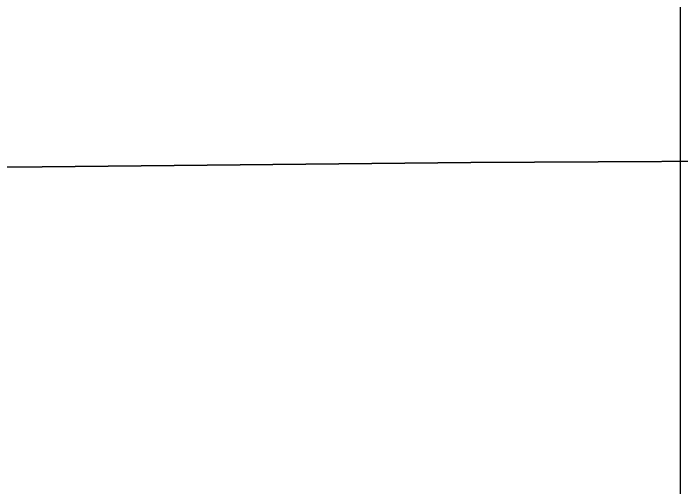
# Model space of a CAD drawing. Header units: millimetres. Extents: x 9 to 147, y 4 to 115.
# Drawn here: x 93.66 to 105.03, y 33.35 to 41.43 of the extents above; entities that cross this region are included whole.
import ezdxf
from ezdxf.xclip import XClip

# ---------------------------------------------------------------- set-up
doc = ezdxf.new("R2010")
doc.units = ezdxf.units.MM
doc.header["$LTSCALE"] = 200
doc.linetypes.add('XR-PLAN$0$AUDIT_I_190801151318-2', pattern=[0])
for name, color, linetype in [('XR-PLAN$0$6land', 252, 'XR-PLAN$0$AUDIT_I_190801151318-2'), ('XR-PLAN$0$ELE-6', 252, 'Continuous'), ('XR-현황측량도$0$경계석(33)', 252, 'Continuous')]:
    doc.layers.add(name, color=color, linetype=linetype)

# ---------------------------------------------------------------- blocks, each defined once
blk = doc.blocks.new('XR-현황측량도')
at = {"layer": 'XR-현황측량도$0$경계석(33)'}
blk.add_lwpolyline([(143027, 74044), (151690, 74037), (154883, 74051), (162789, 74142), (171655, 74152), (178948, 74224), (185441, 74258), (186412, 74405), (193068, 76972, 0.271364), (196517, 81929), (196870, 86053), (196859, 91789), (196871, 109951), (196867, 116558), (196605, 121601), (196793, 126063), (196775, 130633), (196750, 139290), (196674, 147914), (194522, 154576)], format="xyb", dxfattribs=at)

msp = doc.modelspace()

# ---------------------------------------------------------------- linework, layer by layer
at = {"layer": 'XR-PLAN$0$6land'}
msp.add_lwpolyline([(113.035, 40.66), (108.901, 39.066), (107.931, 38.919), (101.437, 38.886), (94.144, 38.813), (85.278, 38.804), (77.372, 38.713), (74.179, 38.699), (65.517, 38.705), (57.648, 38.724), (51.23, 38.636), (49.477, 38.683), (39.438, 38.683)], dxfattribs=at)
at = {"layer": 'XR-PLAN$0$ELE-6', "ltscale": 8}
msp.add_line((105, 42.465), (105, 14.44), dxfattribs=at)

# ---------------------------------------------------------------- block references
ref = msp.add_blockref('XR-현황측량도', (-77.51, -35.338), dxfattribs=dict(xscale=0.001, yscale=0.001, zscale=0.001))
XClip(ref).set_block_clipping_path([(86810.4680804907, 39538.2997129494), (224210.4680804907, 149938.2997129495)])

doc.saveas('drawing.dxf')
